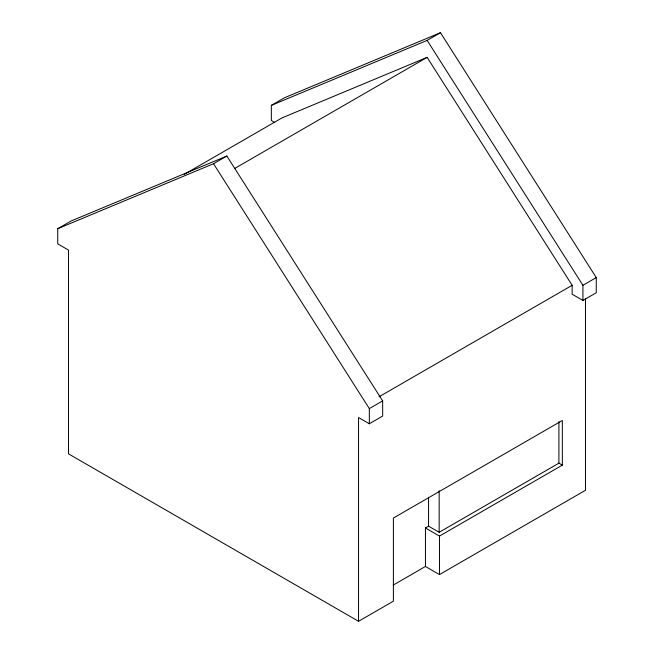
<?xml version="1.0" encoding="UTF-8"?>
<svg xmlns="http://www.w3.org/2000/svg" width="654" height="654" viewBox="0 0 654 654"><rect width="100%" height="100%" fill="white"/><g stroke="black" fill="none" stroke-linecap="round" stroke-linejoin="round"><path stroke-width="0.98" d="M358.547 621.3L68.523 453.86L68.523 250.098L57.74 243.868L57.74 228.704L71.073 221.011L226.864 156.02L382.664 400.902L382.664 416.067L369.33 423.767L358.547 417.538L358.547 621.3L393.389 601.181L393.389 518.033L562.342 420.489L562.342 465.141L439.472 536.076L425.443 527.974L425.443 566.47L393.267 585.052M274.655 122.47L271.336 120.549L271.336 105.384L284.67 97.691L440.469 32.7L596.26 277.582L596.26 292.747L582.927 300.448L572.144 294.218L572.144 285.291L427.136 57.356L282.119 117.851L184.191 174.389M57.74 228.704L213.531 163.721L226.864 156.02M271.336 105.384L427.136 40.401L440.469 32.7M234.802 168.397L427.136 57.356M378.936 396.839L572.144 285.291M369.33 423.767L369.33 408.603L382.664 400.902M582.927 300.448L582.927 285.283L596.26 277.582M425.443 527.974L428.558 526.176L439.161 532.299L558.917 463.155L562.342 465.141M425.443 566.47L439.472 574.58L585.477 490.279L585.477 298.747M427.136 40.401L582.927 285.283M213.531 163.721L369.33 408.603M558.917 421.552L558.917 463.155M439.472 536.076L439.472 574.58M439.161 490.688L439.161 532.299M428.558 497.759L428.558 526.176"/></g></svg>
